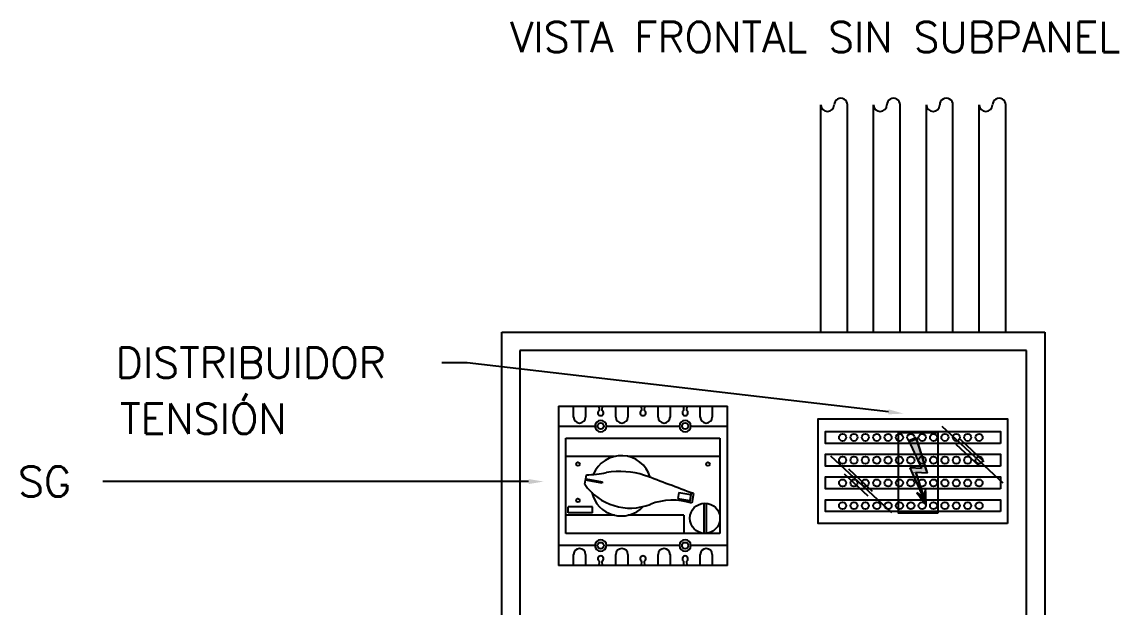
# Model space of a CAD drawing. Extents: x 1442 to 6193, y -332 to 1913.
# Drawn here: x 5136 to 6046, y 384 to 869 of the extents above; entities that cross this region are included whole.
import ezdxf

# ---------------------------------------------------------------- set-up
doc = ezdxf.new("R2010")
doc.units = 0
doc.layers.get('0').update_dxf_attribs({"linetype": 'CONTINUOUS'})
for name, color, linetype in [('--00-VTA_CARTELES_LEYENDAS', 8, 'CONTINUOUS'), ('--00-VTA_TEXTO_1', 7, 'CONTINUOUS'), ('--00-VTA_TEXTO_LEADERS', 1, 'CONTINUOUS'), ('UNIFILAR', 3, 'CONTINUOUS')]:
    doc.layers.add(name, color=color, linetype=linetype)
doc.styles.add('1-10__M1000_', font='romans.shx', dxfattribs={"height": 25})

# ---------------------------------------------------------------- blocks, each defined once
blk = doc.blocks.new('*U108')
at = {"layer": '--00-VTA_TEXTO_1', "style": '1-10__M1000_'}
blk.add_text('VISTA FRONTAL SIN SUBPANEL', height=25, dxfattribs=at).set_placement((5541.02, 844.39))
blk = doc.blocks.new('*U109')
at = {"linetype": 'CONTINUOUS'}
for p, q in [((12.7, 47), (22, 76.5)), ((30.8, 76.5), (17.5, 47)), ((22, 76.5), (22.9, 79.5)), ((22.9, 79.5), (30.8, 76.5)), ((11.5, 43.1), (12.7, 47)), ((17.5, 47), (29.6, 47.7)), ((29.3, 47), (27.5, 43.1)), ((29.6, 47.7), (29.3, 47)), ((11.3, 42.4), (11.5, 43.1)), ((15.3, 17.5), (23.1, 42.4)), ((27.2, 42.4), (16.1, 17.5)), ((27.5, 43.1), (27.2, 42.4)), ((13, 21.4), (13.2, 24.9)), ((13.2, 24.9), (14.2, 21.4)), ((19.1, 17.2), (12.4, 8.8)), ((12.4, 8.8), (12.8, 17.2)), ((12.8, 17.5), (13, 21.4)), ((12.8, 17.2), (12.8, 17.5)), ((14.2, 21.4), (15.3, 17.5)), ((16, 17.2), (16.4, 17.5)), ((16.1, 17.5), (16, 17.2)), ((16.4, 17.5), (22.4, 21.4)), ((19.3, 17.5), (19.1, 17.2)), ((22.4, 21.4), (19.3, 17.5))]:
    blk.add_line(p, q, dxfattribs=at)
at = {"linetype": 'CONTINUOUS', "extrusion": (0, 0, -1)}
for points in [[(-22, 76.5), (-17.5, 47), (-12.7, 47)], [(-22, 76.5), (-30.8, 76.5), (-17.5, 47)], [(-22.9, 79.5), (-30.8, 76.5), (-22, 76.5)], [(-12.7, 47), (-27.5, 43.1), (-11.5, 43.1)], [(-12.7, 47), (-29.3, 47), (-27.5, 43.1)], [(-29.6, 47.7), (-29.3, 47), (-17.5, 47)], [(-11.5, 43.1), (-23.3, 43.1), (-11.3, 42.4)], [(-23.1, 42.4), (-16.1, 17.5), (-15.3, 17.5)], [(-23.1, 42.4), (-27.2, 42.4), (-16.1, 17.5)], [(-23.3, 43.1), (-27.2, 42.4), (-23.1, 42.4)], [(-23.3, 43.1), (-27.5, 43.1), (-27.2, 42.4)], [(-13.2, 24.9), (-14.2, 21.4), (-13, 21.4)], [(-12.8, 17.2), (-19.1, 17.2), (-12.4, 8.8)], [(-13, 21.4), (-15.3, 17.5), (-12.8, 17.5)], [(-12.8, 17.5), (-16, 17.2), (-12.8, 17.2)], [(-12.8, 17.5), (-16.1, 17.5), (-16, 17.2)], [(-13, 21.4), (-14.2, 21.4), (-15.3, 17.5)], [(-16.4, 17.5), (-19.1, 17.2), (-16, 17.2)], [(-22.4, 21.4), (-19.3, 17.5), (-16.4, 17.5)], [(-16.4, 17.5), (-19.3, 17.5), (-19.1, 17.2)]]:
    blk.add_solid(points, dxfattribs=at)
blk = doc.blocks.new('E-RAYO')
for p, q in [((22.9, 79.5), (11.3, 42.4)), ((30.8, 76.5), (17.5, 47)), ((22.9, 79.5), (30.8, 76.5)), ((29.6, 47.7), (16, 17.2)), ((17.5, 47), (29.6, 47.7)), ((11.3, 42.4), (23.3, 43.1)), ((23.3, 43.1), (15.3, 17.5)), ((12.4, 8.8), (13.2, 24.9)), ((13.2, 24.9), (15.3, 17.5)), ((12.4, 8.8), (22.4, 21.4)), ((16, 17.2), (22.4, 21.4))]:
    blk.add_line(p, q)
blk.add_lwpolyline([(0, 0), (41.8, 0), (41.8, 85.2), (0, 85.2)], close=True)
at = {"linetype": 'CONTINUOUS'}
blk.add_blockref('*U109', (0, 0), dxfattribs=at)
blk = doc.blocks.new('BORNERA_DISTRIBUCION')
for p, q in [((684398.47, -451778.42), (684353.54, -451736.61)), ((684381.26, -451766.16), (684363.76, -451749.88)), ((684384.45, -451762.58), (684366.95, -451746.3)), ((684316.38, -451800.26), (684271.46, -451758.45)), ((684302.36, -451784.43), (684284.86, -451768.15)), ((684299.17, -451788), (684281.68, -451771.72))]:
    blk.add_line(p, q)
for points in [[(684401.58, -451808.12), (684262.22, -451808.12), (684262.22, -451731.05), (684401.58, -451731.05)], [(684396.63, -451749.07), (684267.71, -451749.07), (684267.71, -451740.28), (684396.63, -451740.28)], [(684396.63, -451765.83), (684267.71, -451765.83), (684267.71, -451757.03), (684396.63, -451757.03)], [(684396.63, -451782.58), (684267.71, -451782.58), (684267.71, -451773.78), (684396.63, -451773.78)], [(684396.63, -451799.33), (684267.71, -451799.33), (684267.71, -451790.54), (684396.63, -451790.54)]]:
    blk.add_lwpolyline(points, close=True)
for centre in [(684280.23, -451744.67), (684288.6, -451744.67), (684296.98, -451744.67), (684305.36, -451744.67), (684313.73, -451744.67), (684322.11, -451744.67), (684330.49, -451744.67), (684338.86, -451744.67), (684347.24, -451744.67), (684355.62, -451744.67), (684364, -451744.67), (684372.37, -451744.67), (684380.75, -451744.67), (684280.23, -451761.43), (684288.6, -451761.43), (684296.98, -451761.43), (684305.36, -451761.43), (684313.73, -451761.43), (684322.11, -451761.43), (684330.49, -451761.43), (684338.86, -451761.43), (684347.24, -451761.43), (684355.62, -451761.43), (684364, -451761.43), (684372.37, -451761.43), (684380.75, -451761.43), (684280.23, -451778.18), (684288.6, -451778.18), (684296.98, -451778.18), (684305.36, -451778.18), (684313.73, -451778.18), (684322.11, -451778.18), (684330.49, -451778.18), (684338.86, -451778.18), (684347.24, -451778.18), (684355.62, -451778.18), (684364, -451778.18), (684372.37, -451778.18), (684380.75, -451778.18), (684280.23, -451794.94), (684288.6, -451794.94), (684296.98, -451794.94), (684305.36, -451794.94), (684313.73, -451794.94), (684322.11, -451794.94), (684330.49, -451794.94), (684338.86, -451794.94), (684347.24, -451794.94), (684355.62, -451794.94), (684364, -451794.94), (684372.37, -451794.94), (684380.75, -451794.94)]:
    blk.add_circle(centre, 2.63)
at = {"xscale": -0.6980903999992734, "yscale": 0.6980904000001829, "zscale": 0.6980903999999999}
blk.add_blockref('E-RAYO', (684350.49, -451800.48), dxfattribs=at)
blk = doc.blocks.new('*U110')
at = {"layer": '--00-VTA_TEXTO_LEADERS', "linetype": 'BYBLOCK'}
blk.add_line((5468.91, 488.45), (5203.43, 488.45), dxfattribs=at)
blk.add_lwpolyline([(5556.32, 488.45), (5468.91, 488.45)], dxfattribs=at)
at = {"layer": '--00-VTA_TEXTO_LEADERS'}
blk.add_solid([(5556.32, 490.53), (5568.82, 488.45), (5556.32, 486.36)], dxfattribs=at)
at = {"layer": '--00-VTA_TEXTO_LEADERS', "color": 7, "style": '1-10__M1000_'}
blk.add_text('SG', height=25, dxfattribs=at).set_placement((5133.19, 475.95))
blk = doc.blocks.new('*U112')
at = {"layer": '--00-VTA_TEXTO_LEADERS', "linetype": 'BYBLOCK'}
blk.add_line((5505.26, 586.95), (5484.34, 586.95), dxfattribs=at)
blk.add_lwpolyline([(5854.61, 546.23), (5505.26, 586.95)], dxfattribs=at)
at = {"layer": '--00-VTA_TEXTO_LEADERS'}
blk.add_solid([(5854.85, 548.3), (5867.03, 544.78), (5854.37, 544.16)], dxfattribs=at)
at = {"layer": '--00-VTA_TEXTO_LEADERS', "color": 7, "style": '1-10__M1000_'}
for s, p in [('DISTRIBUIDOR', (5214.11, 574.45)), ('TENSIÓN', (5217.68, 528.02))]:
    blk.add_text(s, height=25, dxfattribs=at).set_placement(p)

msp = doc.modelspace()

# ---------------------------------------------------------------- linework, layer by layer
for p, q in [((5534.055, -137.821), (5534.055, 612.179)), ((5534.055, 612.179), (5984.055, 612.179)), ((5984.055, 612.179), (5984.055, -137.821)), ((5984.055, 612.179), (5984.055, 387.179)), ((5549.055, 597.179), (5549.055, -107.821)), ((5969.055, 597.179), (5549.055, 597.179)), ((5549.055, 597.179), (5549.055, 329.686)), ((5969.055, -137.821), (5969.055, 597.179)), ((5679.971, 474.427), (5689.819, 472.691)), ((5680.839, 479.351), (5690.687, 477.615)), ((5701.431, 470.482), (5701.431, 445.562)), ((5703.431, 470.482), (5703.431, 445.562))]:
    msp.add_line(p, q)
at = {"extrusion": (0, 1, 0)}
for p, q in [((5581.081, 550.922), (5581.081, 418.922)), ((5581.081, 550.922), (5721.081, 550.922)), ((5593.581, 541.922), (5593.581, 550.922)), ((5603.581, 550.922), (5603.581, 541.922)), ((5615.065, 547.541), (5614.831, 550.922)), ((5617.331, 550.922), (5617.096, 547.541)), ((5628.581, 541.922), (5628.581, 550.922)), ((5638.581, 550.922), (5638.581, 541.922)), ((5650.065, 547.541), (5649.831, 550.922)), ((5652.331, 550.922), (5652.096, 547.541)), ((5663.581, 541.922), (5663.581, 550.922)), ((5673.581, 550.922), (5673.581, 541.922)), ((5685.065, 547.541), (5684.831, 550.922)), ((5687.331, 550.922), (5687.096, 547.541)), ((5698.581, 541.922), (5698.581, 550.922)), ((5708.581, 550.922), (5708.581, 541.922)), ((5721.081, 418.922), (5721.081, 550.922)), ((5612.081, 536.984), (5612.081, 536.984)), ((5615.368, 543.177), (5615.368, 543.182)), ((5616.793, 543.182), (5616.793, 543.179)), ((5650.368, 543.177), (5650.368, 543.182)), ((5651.793, 543.182), (5651.793, 543.179)), ((5682.081, 536.984), (5682.081, 536.984)), ((5685.368, 543.177), (5685.368, 543.182)), ((5686.793, 543.182), (5686.793, 543.179)), ((5581.081, 534.422), (5611.331, 534.422)), ((5612.081, 531.85), (5612.081, 531.855)), ((5612.581, 531.199), (5612.581, 531.203)), ((5619.581, 531.209), (5619.581, 531.209)), ((5620.831, 534.422), (5681.331, 534.422)), ((5682.081, 531.85), (5682.081, 531.855)), ((5682.581, 531.199), (5682.581, 531.203)), ((5689.581, 531.209), (5689.581, 531.209)), ((5690.831, 534.422), (5721.081, 534.422)), ((5587.231, 524.322), (5714.931, 524.322)), ((5587.231, 445.522), (5587.231, 524.322)), ((5714.931, 524.322), (5714.931, 445.522)), ((5603.623, 490.624), (5604.231, 494.07)), ((5602.842, 486.192), (5603.45, 489.639)), ((5603.45, 489.639), (5603.623, 490.624)), ((5617.237, 487.208), (5603.45, 489.639)), ((5603.623, 490.624), (5617.411, 488.193)), ((5617.411, 488.193), (5617.237, 487.208)), ((5680.839, 479.351), (5679.971, 474.427)), ((5690.959, 479.158), (5689.547, 471.148)), ((5692.864, 478.442), (5691.474, 470.564)), ((5589.231, 462.522), (5589.231, 467.522)), ((5609.231, 467.522), (5589.231, 467.522)), ((5609.231, 462.522), (5609.231, 467.522)), ((5627.636, 460.522), (5587.231, 460.522)), ((5609.231, 462.522), (5589.231, 462.522)), ((5684.931, 460.522), (5638.525, 460.522)), ((5684.931, 460.522), (5684.931, 445.522)), ((5714.931, 445.522), (5587.231, 445.522)), ((5612.081, 437.984), (5612.081, 437.984)), ((5682.081, 437.984), (5682.081, 437.984)), ((5611.331, 435.422), (5581.081, 435.422)), ((5593.581, 418.922), (5593.581, 427.922)), ((5603.581, 427.922), (5603.581, 418.922)), ((5612.081, 432.855), (5612.081, 432.85)), ((5612.581, 432.203), (5612.581, 432.199)), ((5612.831, 431.937), (5612.831, 431.941)), ((5619.331, 431.954), (5619.331, 431.953)), ((5619.581, 432.209), (5619.581, 432.209)), ((5681.331, 435.422), (5620.831, 435.422)), ((5628.581, 418.922), (5628.581, 427.922)), ((5638.581, 427.922), (5638.581, 418.922)), ((5663.581, 418.922), (5663.581, 427.922)), ((5673.581, 427.922), (5673.581, 418.922)), ((5682.081, 432.855), (5682.081, 432.85)), ((5682.581, 432.203), (5682.581, 432.199)), ((5682.831, 431.937), (5682.831, 431.941)), ((5689.331, 431.954), (5689.331, 431.953)), ((5689.581, 432.209), (5689.581, 432.209)), ((5721.081, 435.422), (5690.831, 435.422)), ((5698.581, 418.922), (5698.581, 427.922)), ((5708.581, 427.922), (5708.581, 418.922)), ((5721.081, 418.922), (5581.081, 418.922)), ((5614.831, 418.922), (5615.065, 422.302)), ((5617.096, 422.302), (5617.331, 418.922)), ((5649.831, 418.922), (5650.065, 422.302)), ((5652.096, 422.302), (5652.331, 418.922)), ((5684.831, 418.922), (5685.065, 422.302)), ((5687.096, 422.302), (5687.331, 418.922))]:
    msp.add_line(p, q, dxfattribs=at)
at = {"extrusion": (0, -1, 0)}
for p, q in [((5627.636, 509.322), (5587.231, 509.322)), ((5714.931, 509.322), (5638.525, 509.322))]:
    msp.add_line(p, q, dxfattribs=at)
for centre, radius in [((5616.081, 534.422), 2.6), ((5686.081, 534.422), 2.6), ((5597.231, 502.928), 1.5), ((5704.931, 502.928), 1.5), ((5597.231, 472.778), 1.5), ((5702.431, 458.022), 12.5), ((5616.081, 435.422), 2.6), ((5686.081, 435.422), 2.6)]:
    msp.add_circle(centre, radius)
for centre, radius, start, end in [((5616.081, 545.422), 2.35, 115.595502, 64.404498), ((5651.081, 545.422), 2.35, 115.595502, 64.404498), ((5686.081, 545.422), 2.35, 115.595502, 64.404498), ((5598.581, 541.922), 5, 180, 0), ((5616.081, 534.422), 4.75, 0, 180), ((5633.581, 541.922), 5, 180, 0), ((5668.581, 541.922), 5, 180, 0), ((5686.081, 534.422), 4.75, 0, 180), ((5703.581, 541.922), 5, 180, 0), ((5616.081, 534.422), 4.75, 180, 0), ((5686.081, 534.422), 4.75, 180, 0), ((5633.081, 484.922), 25, 16.140382, 157.995642), ((5603.975, 574.5), 80.43, 270.182323, 282.111352), ((5633.081, 484.922), 25, 157.995642, 158.007447), ((5632.053, 430.109), 66.699, 72.175025, 99.669658), ((-16643.85, -58959.586), 63496.519, 69.40386242, 69.44279438), ((5633.081, 484.922), 25, 16.124175, 16.140382), ((5640.528, 512.344), 45.871, 214.758821, 291.187307), ((5633.081, 484.922), 25, 168.866258, 168.866748), ((5633.081, 484.922), 25, 193.045508, 316.575227), ((5675.678, 421.907), 51.157, 72.013346, 111.286257), ((5616.081, 435.422), 4.75, 0, 180), ((5686.081, 435.422), 4.75, 0, 180), ((5598.581, 427.922), 5, 0, 180), ((5616.081, 435.422), 4.75, 180, 359.965242), ((5633.581, 427.922), 5, 0, 180), ((5668.581, 427.922), 5, 0, 180), ((5686.081, 435.422), 4.75, 180, 359.965242), ((5703.581, 427.922), 5, 0, 180), ((5616.081, 424.422), 2.35, 295.595502, 244.404498), ((5651.081, 424.422), 2.35, 295.595502, 244.404498), ((5686.081, 424.422), 2.35, 295.595502, 244.404498)]:
    msp.add_arc(centre, radius, start, end)
at = {"layer": 'UNIFILAR'}
for points in [[(5798.527, 612.179), (5798.527, 800.713)], [(5820.527, 612.179), (5820.527, 800.713)], [(5842.277, 612.179), (5842.277, 800.713)], [(5864.277, 612.179), (5864.277, 800.713)], [(5886.027, 612.179), (5886.027, 800.713)], [(5908.027, 612.179), (5908.027, 800.713)], [(5929.777, 612.179), (5929.777, 800.713)], [(5951.777, 612.179), (5951.777, 800.713)]]:
    msp.add_lwpolyline(points, dxfattribs=at)
for centre, start, end in [((5804.027, 800.713), 180, 0), ((5815.027, 800.713), 0, 180.000541), ((5847.777, 800.713), 180, 0), ((5858.777, 800.713), 0, 180.000541), ((5891.527, 800.713), 180, 0), ((5902.527, 800.713), 0, 180.000541), ((5935.277, 800.713), 180, 0), ((5946.277, 800.713), 0, 180.000541)]:
    msp.add_arc(centre, 5.5, start, end, dxfattribs=at)

# ---------------------------------------------------------------- block references
at = {"layer": '--00-VTA_CARTELES_LEYENDAS'}
for name in ['*U108', '*U112', '*U110']:
    msp.add_blockref(name, (0, 0), dxfattribs=at)
at = {"xscale": 1.125, "yscale": 1.125, "zscale": 1.125}
msp.add_blockref('BORNERA_DISTRIBUCION', (-763998.698, 508737.778), dxfattribs=at)

doc.saveas('drawing.dxf')
